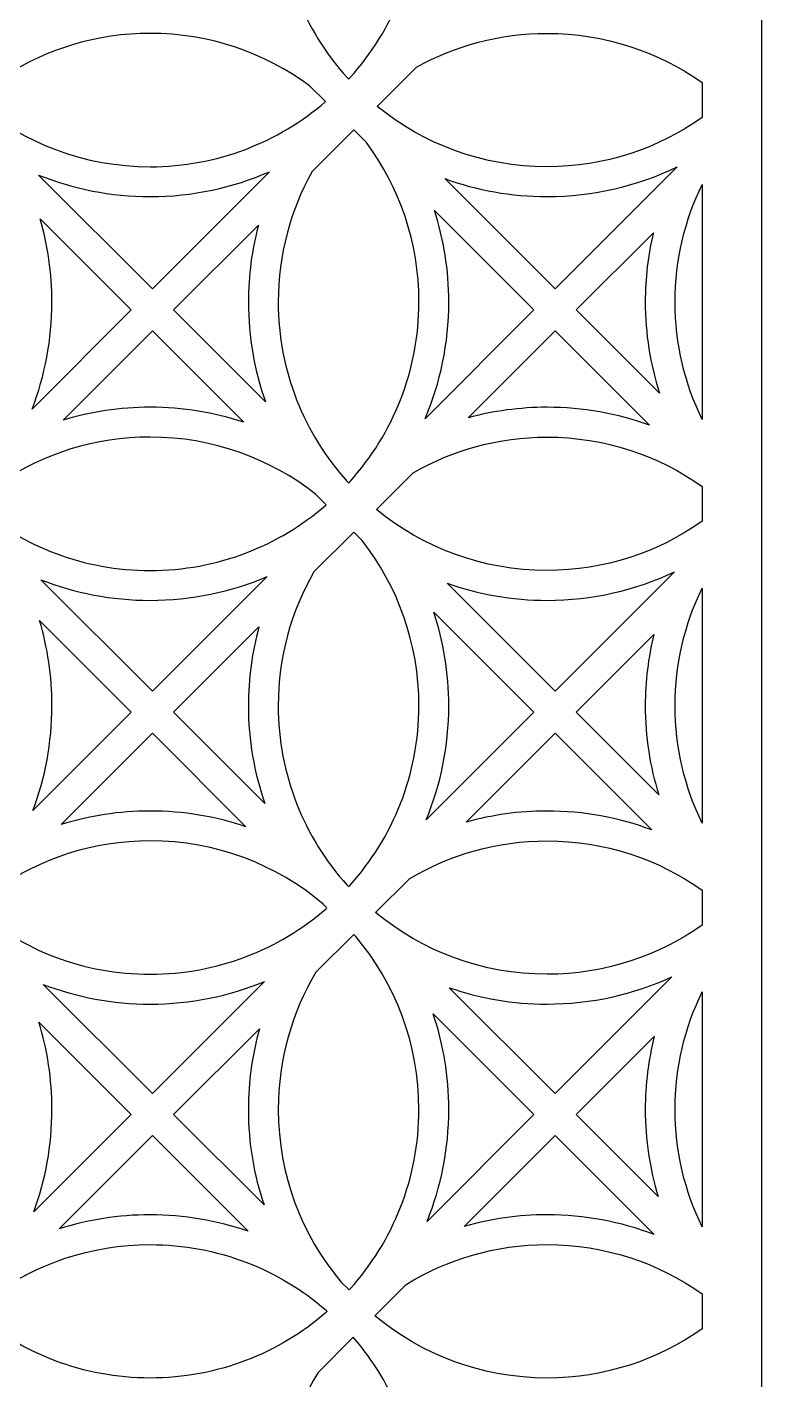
# Model space of a CAD drawing. Header units: centimetres. Extents: x -21.5 to -16.8, y -9 to 9.
# Drawn here: x -18.991 to -16.798, y 0.319 to 4.359 of the extents above; entities that cross this region are included whole.
import ezdxf

# ---------------------------------------------------------------- set-up
doc = ezdxf.new("R2010")
doc.units = ezdxf.units.CM
doc.header["$MEASUREMENT"] = 0
doc.layers.add('layer 1', color=7, linetype='Continuous')

msp = doc.modelspace()

# ---------------------------------------------------------------- linework, layer by layer
at = {"layer": 'layer 1', "color": 250}
for points, knots in [([(-21.46152, -9.00021), (-21.46152, -9.00021), (-21.46152, -8.8791), (-21.46152, -8.8791), (-21.46152, -8.8791), (-21.46152, -8.8791), (-21.46152, -8.15456), (-21.46152, -8.15456), (-21.46152, -8.15456), (-21.46152, -8.15456), (-21.46152, -7.9634), (-21.46152, -7.9634), (-21.46152, -7.9634), (-21.46152, -7.9634), (-21.46152, -7.86883), (-21.46152, -7.86883), (-21.46152, -7.86883), (-21.46152, -7.86883), (-21.46152, -7.67766), (-21.46152, -7.67766), (-21.46152, -7.67766), (-21.46152, -7.67766), (-21.46152, -6.94883), (-21.46152, -6.94883), (-21.46152, -6.94883), (-21.46152, -6.94883), (-21.46152, -6.7577), (-21.46152, -6.7577), (-21.46152, -6.7577), (-21.46152, -6.7577), (-21.46152, -6.66312), (-21.46152, -6.66312), (-21.46152, -6.66312), (-21.46152, -6.66312), (-21.46152, -6.47189), (-21.46152, -6.47189), (-21.46152, -6.47189), (-21.46152, -6.47189), (-21.46152, -5.7432), (-21.46152, -5.7432), (-21.46152, -5.7432), (-21.46152, -5.7432), (-21.46152, -5.55199), (-21.46152, -5.55199), (-21.46152, -5.55199), (-21.46152, -5.55199), (-21.46152, -5.45741), (-21.46152, -5.45741), (-21.46152, -5.45741), (-21.46152, -5.45741), (-21.46152, -5.26631), (-21.46152, -5.26631), (-21.46152, -5.26631), (-21.46152, -5.26631), (-21.46152, -4.53748), (-21.46152, -4.53748), (-21.46152, -4.53748), (-21.46152, -4.53748), (-21.46152, -4.34628), (-21.46152, -4.34628), (-21.46152, -4.34628), (-21.46152, -4.34628), (-21.46152, -4.2517), (-21.46152, -4.2517), (-21.46152, -4.2517), (-21.46152, -4.2517), (-21.46152, -4.06049), (-21.46152, -4.06049), (-21.46152, -4.06049), (-21.46152, -4.06049), (-21.46152, -3.33171), (-21.46152, -3.33171), (-21.46152, -3.33171), (-21.46152, -3.33171), (-21.46152, -3.14057), (-21.46152, -3.14057), (-21.46152, -3.14057), (-21.46152, -3.14057), (-21.46152, -3.04599), (-21.46152, -3.04599), (-21.46152, -3.04599), (-21.46152, -3.04599), (-21.46152, -2.85482), (-21.46152, -2.85482), (-21.46152, -2.85482), (-21.46152, -2.85482), (-21.46152, -2.12608), (-21.46152, -2.12608), (-21.46152, -2.12608), (-21.46152, -2.12608), (-21.46152, -1.93486), (-21.46152, -1.93486), (-21.46152, -1.93486), (-21.46152, -1.93486), (-21.46152, -1.84028), (-21.46152, -1.84028), (-21.46152, -1.84028), (-21.46152, -1.84028), (-21.46152, -1.6491), (-21.46152, -1.6491), (-21.46152, -1.6491), (-21.46152, -1.6491), (-21.46152, -0.92028), (-21.46152, -0.92028), (-21.46152, -0.92028), (-21.46152, -0.92028), (-21.46152, -0.72915), (-21.46152, -0.72915), (-21.46152, -0.72915), (-21.46152, -0.72915), (-21.46152, -0.63457), (-21.46152, -0.63457), (-21.46152, -0.63457), (-21.46152, -0.63457), (-21.46152, -0.44337), (-21.46152, -0.44337), (-21.46152, -0.44337), (-21.46152, -0.44337), (-21.46152, 0.28533), (-21.46152, 0.28533), (-21.46152, 0.28533), (-21.46152, 0.28533), (-21.46152, 0.47656), (-21.46152, 0.47656), (-21.46152, 0.47656), (-21.46152, 0.47656), (-21.46152, 0.57114), (-21.46152, 0.57114), (-21.46152, 0.57114), (-21.46152, 0.57114), (-21.46152, 0.76231), (-21.46152, 0.76231), (-21.46152, 0.76231), (-21.46152, 0.76231), (-21.46152, 1.49051), (-21.46152, 1.49051), (-21.46152, 1.49051), (-21.46152, 1.49051), (-21.46152, 1.68227), (-21.46152, 1.68227), (-21.46152, 1.68227), (-21.46152, 1.68227), (-21.46152, 1.77685), (-21.46152, 1.77685), (-21.46152, 1.77685), (-21.46152, 1.77685), (-21.46152, 1.96797), (-21.46152, 1.96797), (-21.46152, 1.96797), (-21.46152, 1.96797), (-21.46152, 2.69195), (-21.46152, 2.69195), (-21.46152, 2.69195), (-21.46152, 2.69195), (-21.46152, 2.88798), (-21.46152, 2.88798), (-21.46152, 2.88798), (-21.46152, 2.88798), (-21.46152, 2.98256), (-21.46152, 2.98256), (-21.46152, 2.98256), (-21.46152, 2.98256), (-21.46152, 3.17371), (-21.46152, 3.17371), (-21.46152, 3.17371), (-21.46152, 3.17371), (-21.46152, 3.89339), (-21.46152, 3.89339), (-21.46152, 3.89339), (-21.46152, 3.89339), (-21.46152, 4.09369), (-21.46152, 4.09369), (-21.46152, 4.09369), (-21.46152, 4.09369), (-21.46152, 4.18826), (-21.46152, 4.18826), (-21.46152, 4.18826), (-21.46152, 4.18826), (-21.46152, 4.37942), (-21.46152, 4.37942), (-21.46152, 4.37942), (-21.46152, 4.37942), (-21.46152, 5.09483), (-21.46152, 5.09483), (-21.46152, 5.09483), (-21.46152, 5.09483), (-21.46152, 5.2994), (-21.46152, 5.2994), (-21.46152, 5.2994), (-21.46152, 5.2994), (-21.46152, 5.39397), (-21.46152, 5.39397), (-21.46152, 5.39397), (-21.46152, 5.39397), (-21.46152, 5.58508), (-21.46152, 5.58508), (-21.46152, 5.58508), (-21.46152, 5.58508), (-21.46152, 6.29628), (-21.46152, 6.29628), (-21.46152, 6.29628), (-21.46152, 6.29628), (-21.46152, 6.50511), (-21.46152, 6.50511), (-21.46152, 6.50511), (-21.46152, 6.50511), (-21.46152, 6.59968), (-21.46152, 6.59968), (-21.46152, 6.59968), (-21.46152, 6.59968), (-21.46152, 6.79088), (-21.46152, 6.79088), (-21.46152, 6.79088), (-21.46152, 6.79088), (-21.46152, 7.49772), (-21.46152, 7.49772), (-21.46152, 7.49772), (-21.46152, 7.49772), (-21.46152, 7.71082), (-21.46152, 7.71082), (-21.46152, 7.71082), (-21.46152, 7.71082), (-21.46152, 7.80534), (-21.46152, 7.80534), (-21.46152, 7.80534), (-21.46152, 7.80534), (-21.46152, 7.99654), (-21.46152, 7.99654), (-21.46152, 7.99654), (-21.46152, 7.99654), (-21.46152, 8.69916), (-21.46152, 8.69916), (-21.46152, 8.69916), (-21.46152, 8.69916), (-21.46152, 8.91653), (-21.46152, 8.91653), (-21.46152, 8.91653), (-21.46152, 8.91653), (-21.46152, 9.00077), (-21.46152, 9.00077), (-21.46152, 9.00077), (-21.46152, 9.00077), (-20.56169, 9.00077), (-20.56169, 9.00077), (-20.56169, 9.00077), (-20.56169, 9.00077), (-20.27582, 9.00077), (-20.27582, 9.00077), (-20.27582, 9.00077), (-20.27582, 9.00077), (-19.36025, 9.00077), (-19.36025, 9.00077), (-19.36025, 9.00077), (-19.36025, 9.00077), (-19.07437, 9.00077), (-19.07437, 9.00077), (-19.07437, 9.00077), (-19.07437, 9.00077), (-18.15881, 9.00077), (-18.15881, 9.00077), (-18.15881, 9.00077), (-18.15881, 9.00077), (-17.87293, 9.00077), (-17.87293, 9.00077), (-17.87293, 9.00077), (-17.87293, 9.00077), (-16.95736, 9.00077), (-16.95736, 9.00077), (-16.95736, 9.00077), (-16.95736, 9.00077), (-16.7979, 9.00077), (-16.7979, 9.00077), (-16.7979, 9.00077), (-16.7979, 9.00077), (-16.7979, 8.84131), (-16.7979, 8.84131), (-16.7979, 8.84131), (-16.7979, 8.84131), (-16.7979, 7.87926), (-16.7979, 7.87926), (-16.7979, 7.87926), (-16.7979, 7.87926), (-16.7979, 7.63699), (-16.7979, 7.63699), (-16.7979, 7.63699), (-16.7979, 7.63699), (-16.7979, 6.67355), (-16.7979, 6.67355), (-16.7979, 6.67355), (-16.7979, 6.67355), (-16.7979, 6.43121), (-16.7979, 6.43121), (-16.7979, 6.43121), (-16.7979, 6.43121), (-16.7979, 5.46784), (-16.7979, 5.46784), (-16.7979, 5.46784), (-16.7979, 5.46784), (-16.7979, 5.22553), (-16.7979, 5.22553), (-16.7979, 5.22553), (-16.7979, 5.22553), (-16.7979, 4.26213), (-16.7979, 4.26213), (-16.7979, 4.26213), (-16.7979, 4.26213), (-16.7979, 4.01986), (-16.7979, 4.01986), (-16.7979, 4.01986), (-16.7979, 4.01986), (-16.7979, 3.05645), (-16.7979, 3.05645), (-16.7979, 3.05645), (-16.7979, 3.05645), (-16.7979, 2.81414), (-16.7979, 2.81414), (-16.7979, 2.81414), (-16.7979, 2.81414), (-16.7979, 1.85075), (-16.7979, 1.85075), (-16.7979, 1.85075), (-16.7979, 1.85075), (-16.7979, 1.60839), (-16.7979, 1.60839), (-16.7979, 1.60839), (-16.7979, 1.60839), (-16.7979, 0.64502), (-16.7979, 0.64502), (-16.7979, 0.64502), (-16.7979, 0.64502), (-16.7979, 0.40266), (-16.7979, 0.40266), (-16.7979, 0.40266), (-16.7979, 0.40266), (-16.7979, -0.5607), (-16.7979, -0.5607), (-16.7979, -0.5607), (-16.7979, -0.5607), (-16.7979, -0.80306), (-16.7979, -0.80306), (-16.7979, -0.80306), (-16.7979, -0.80306), (-16.7979, -1.76645), (-16.7979, -1.76645), (-16.7979, -1.76645), (-16.7979, -1.76645), (-16.7979, -2.00875), (-16.7979, -2.00875), (-16.7979, -2.00875), (-16.7979, -2.00875), (-16.7979, -2.97215), (-16.7979, -2.97215), (-16.7979, -2.97215), (-16.7979, -2.97215), (-16.7979, -3.21441), (-16.7979, -3.21441), (-16.7979, -3.21441), (-16.7979, -3.21441), (-16.7979, -4.17782), (-16.7979, -4.17782), (-16.7979, -4.17782), (-16.7979, -4.17782), (-16.7979, -4.4201), (-16.7979, -4.4201), (-16.7979, -4.4201), (-16.7979, -4.4201), (-16.7979, -5.38351), (-16.7979, -5.38351), (-16.7979, -5.38351), (-16.7979, -5.38351), (-16.7979, -5.62586), (-16.7979, -5.62586), (-16.7979, -5.62586), (-16.7979, -5.62586), (-16.7979, -6.58922), (-16.7979, -6.58922), (-16.7979, -6.58922), (-16.7979, -6.58922), (-16.7979, -6.83158), (-16.7979, -6.83158), (-16.7979, -6.83158), (-16.7979, -6.83158), (-16.7979, -7.79495), (-16.7979, -7.79495), (-16.7979, -7.79495), (-16.7979, -7.79495), (-16.7979, -8.03731), (-16.7979, -8.03731), (-16.7979, -8.03731), (-16.7979, -8.03731), (-16.7979, -9.00021), (-16.7979, -9.00021), (-16.7979, -9.00021), (-16.7979, -9.00021), (-16.85199, -9.00021), (-16.85199, -9.00021), (-16.85199, -9.00021), (-16.85199, -9.00021), (-17.09476, -9.00021), (-17.09476, -9.00021), (-17.09476, -9.00021), (-17.09476, -9.00021), (-17.78354, -9.00021), (-17.78354, -9.00021), (-17.78354, -9.00021), (-17.78354, -9.00021), (-17.98178, -9.00021), (-17.98178, -9.00021), (-17.98178, -9.00021), (-17.98178, -9.00021), (-18.05343, -9.00021), (-18.05343, -9.00021), (-18.05343, -9.00021), (-18.05343, -9.00021), (-18.27897, -9.00021), (-18.27897, -9.00021), (-18.27897, -9.00021), (-18.27897, -9.00021), (-18.96772, -9.00021), (-18.96772, -9.00021), (-18.96772, -9.00021), (-18.96772, -9.00021), (-19.17975, -9.00021), (-19.17975, -9.00021), (-19.17975, -9.00021), (-19.17975, -9.00021), (-19.25487, -9.00021), (-19.25487, -9.00021), (-19.25487, -9.00021), (-19.25487, -9.00021), (-19.46325, -9.00021), (-19.46325, -9.00021), (-19.46325, -9.00021), (-19.46325, -9.00021), (-20.15197, -9.00021), (-20.15197, -9.00021), (-20.15197, -9.00021), (-20.15197, -9.00021), (-20.38119, -9.00021), (-20.38119, -9.00021), (-20.38119, -9.00021), (-20.38119, -9.00021), (-20.44915, -9.00021), (-20.44915, -9.00021), (-20.44915, -9.00021), (-20.44915, -9.00021), (-20.64745, -9.00021), (-20.64745, -9.00021), (-20.64745, -9.00021), (-20.64745, -9.00021), (-21.33629, -9.00021), (-21.33629, -9.00021), (-21.33629, -9.00021), (-21.33629, -9.00021), (-21.46152, -9.00021), (-21.46152, -9.00021)], [0, 0, 0, 0, 0.0086957, 0.0086957, 0.0086957, 0.0086957, 0.0173913, 0.0173913, 0.0173913, 0.0173913, 0.026087, 0.026087, 0.026087, 0.026087, 0.0347826, 0.0347826, 0.0347826, 0.0347826, 0.0434783, 0.0434783, 0.0434783, 0.0434783, 0.0521739, 0.0521739, 0.0521739, 0.0521739, 0.0608696, 0.0608696, 0.0608696, 0.0608696, 0.0695652, 0.0695652, 0.0695652, 0.0695652, 0.0782609, 0.0782609, 0.0782609, 0.0782609, 0.0869565, 0.0869565, 0.0869565, 0.0869565, 0.0956522, 0.0956522, 0.0956522, 0.0956522, 0.1043478, 0.1043478, 0.1043478, 0.1043478, 0.1130435, 0.1130435, 0.1130435, 0.1130435, 0.1217391, 0.1217391, 0.1217391, 0.1217391, 0.1304348, 0.1304348, 0.1304348, 0.1304348, 0.1391304, 0.1391304, 0.1391304, 0.1391304, 0.1478261, 0.1478261, 0.1478261, 0.1478261, 0.1565217, 0.1565217, 0.1565217, 0.1565217, 0.1652174, 0.1652174, 0.1652174, 0.1652174, 0.173913, 0.173913, 0.173913, 0.173913, 0.1826087, 0.1826087, 0.1826087, 0.1826087, 0.1913043, 0.1913043, 0.1913043, 0.1913043, 0.2, 0.2, 0.2, 0.2, 0.2086957, 0.2086957, 0.2086957, 0.2086957, 0.2173913, 0.2173913, 0.2173913, 0.2173913, 0.226087, 0.226087, 0.226087, 0.226087, 0.2347826, 0.2347826, 0.2347826, 0.2347826, 0.2434783, 0.2434783, 0.2434783, 0.2434783, 0.2521739, 0.2521739, 0.2521739, 0.2521739, 0.2608696, 0.2608696, 0.2608696, 0.2608696, 0.2695652, 0.2695652, 0.2695652, 0.2695652, 0.2782609, 0.2782609, 0.2782609, 0.2782609, 0.2869565, 0.2869565, 0.2869565, 0.2869565, 0.2956522, 0.2956522, 0.2956522, 0.2956522, 0.3043478, 0.3043478, 0.3043478, 0.3043478, 0.3130435, 0.3130435, 0.3130435, 0.3130435, 0.3217391, 0.3217391, 0.3217391, 0.3217391, 0.3304348, 0.3304348, 0.3304348, 0.3304348, 0.3391304, 0.3391304, 0.3391304, 0.3391304, 0.3478261, 0.3478261, 0.3478261, 0.3478261, 0.3565217, 0.3565217, 0.3565217, 0.3565217, 0.3652174, 0.3652174, 0.3652174, 0.3652174, 0.373913, 0.373913, 0.373913, 0.373913, 0.3826087, 0.3826087, 0.3826087, 0.3826087, 0.3913043, 0.3913043, 0.3913043, 0.3913043, 0.4, 0.4, 0.4, 0.4, 0.4086957, 0.4086957, 0.4086957, 0.4086957, 0.4173913, 0.4173913, 0.4173913, 0.4173913, 0.426087, 0.426087, 0.426087, 0.426087, 0.4347826, 0.4347826, 0.4347826, 0.4347826, 0.4434783, 0.4434783, 0.4434783, 0.4434783, 0.4521739, 0.4521739, 0.4521739, 0.4521739, 0.4608696, 0.4608696, 0.4608696, 0.4608696, 0.4695652, 0.4695652, 0.4695652, 0.4695652, 0.4782609, 0.4782609, 0.4782609, 0.4782609, 0.4869565, 0.4869565, 0.4869565, 0.4869565, 0.4956522, 0.4956522, 0.4956522, 0.4956522, 0.5043478, 0.5043478, 0.5043478, 0.5043478, 0.5130435, 0.5130435, 0.5130435, 0.5130435, 0.5217391, 0.5217391, 0.5217391, 0.5217391, 0.5304348, 0.5304348, 0.5304348, 0.5304348, 0.5391304, 0.5391304, 0.5391304, 0.5391304, 0.5478261, 0.5478261, 0.5478261, 0.5478261, 0.5565217, 0.5565217, 0.5565217, 0.5565217, 0.5652174, 0.5652174, 0.5652174, 0.5652174, 0.573913, 0.573913, 0.573913, 0.573913, 0.5826087, 0.5826087, 0.5826087, 0.5826087, 0.5913043, 0.5913043, 0.5913043, 0.5913043, 0.6, 0.6, 0.6, 0.6, 0.6086957, 0.6086957, 0.6086957, 0.6086957, 0.6173913, 0.6173913, 0.6173913, 0.6173913, 0.626087, 0.626087, 0.626087, 0.626087, 0.6347826, 0.6347826, 0.6347826, 0.6347826, 0.6434783, 0.6434783, 0.6434783, 0.6434783, 0.6521739, 0.6521739, 0.6521739, 0.6521739, 0.6608696, 0.6608696, 0.6608696, 0.6608696, 0.6695652, 0.6695652, 0.6695652, 0.6695652, 0.6782609, 0.6782609, 0.6782609, 0.6782609, 0.6869565, 0.6869565, 0.6869565, 0.6869565, 0.6956522, 0.6956522, 0.6956522, 0.6956522, 0.7043478, 0.7043478, 0.7043478, 0.7043478, 0.7130435, 0.7130435, 0.7130435, 0.7130435, 0.7217391, 0.7217391, 0.7217391, 0.7217391, 0.7304348, 0.7304348, 0.7304348, 0.7304348, 0.7391304, 0.7391304, 0.7391304, 0.7391304, 0.7478261, 0.7478261, 0.7478261, 0.7478261, 0.7565217, 0.7565217, 0.7565217, 0.7565217, 0.7652174, 0.7652174, 0.7652174, 0.7652174, 0.773913, 0.773913, 0.773913, 0.773913, 0.7826087, 0.7826087, 0.7826087, 0.7826087, 0.7913043, 0.7913043, 0.7913043, 0.7913043, 0.8, 0.8, 0.8, 0.8, 0.8086957, 0.8086957, 0.8086957, 0.8086957, 0.8173913, 0.8173913, 0.8173913, 0.8173913, 0.826087, 0.826087, 0.826087, 0.826087, 0.8347826, 0.8347826, 0.8347826, 0.8347826, 0.8434783, 0.8434783, 0.8434783, 0.8434783, 0.8521739, 0.8521739, 0.8521739, 0.8521739, 0.8608696, 0.8608696, 0.8608696, 0.8608696, 0.8695652, 0.8695652, 0.8695652, 0.8695652, 0.8782609, 0.8782609, 0.8782609, 0.8782609, 0.8869565, 0.8869565, 0.8869565, 0.8869565, 0.8956522, 0.8956522, 0.8956522, 0.8956522, 0.9043478, 0.9043478, 0.9043478, 0.9043478, 0.9130435, 0.9130435, 0.9130435, 0.9130435, 0.9217391, 0.9217391, 0.9217391, 0.9217391, 0.9304348, 0.9304348, 0.9304348, 0.9304348, 0.9391304, 0.9391304, 0.9391304, 0.9391304, 0.9478261, 0.9478261, 0.9478261, 0.9478261, 0.9565217, 0.9565217, 0.9565217, 0.9565217, 0.9652174, 0.9652174, 0.9652174, 0.9652174, 0.973913, 0.973913, 0.973913, 0.973913, 0.9826087, 0.9826087, 0.9826087, 0.9826087, 1, 1, 1, 1]), ([(-18.24114, 4.74383), (-18.24114, 4.88134), (-18.20649, 5.01077), (-18.14548, 5.12389), (-18.14548, 5.12389), (-18.14548, 5.12389), (-18.01587, 5.25351), (-18.01587, 5.25351), (-18.01587, 5.25351), (-18.01587, 5.25351), (-17.96681, 5.20445), (-17.96681, 5.20445), (-17.96681, 5.20445), (-17.87517, 5.0741), (-17.82134, 4.91524), (-17.82134, 4.74383), (-17.82134, 4.74383), (-17.82134, 4.53781), (-17.89908, 4.34994), (-18.0268, 4.20788), (-18.0268, 4.20788), (-18.02827, 4.20659), (-18.02974, 4.20529), (-18.0312, 4.20399), (-18.0312, 4.20399), (-18.03277, 4.20539), (-18.03435, 4.20678), (-18.03593, 4.20817), (-18.03593, 4.20817), (-18.16349, 4.35019), (-18.24114, 4.53795), (-18.24114, 4.74383)], [0, 0, 0, 0, 0.1111111, 0.1111111, 0.1111111, 0.1111111, 0.2222222, 0.2222222, 0.2222222, 0.2222222, 0.3333333, 0.3333333, 0.3333333, 0.3333333, 0.4444444, 0.4444444, 0.4444444, 0.4444444, 0.5555556, 0.5555556, 0.5555556, 0.5555556, 0.6666667, 0.6666667, 0.6666667, 0.6666667, 0.7777778, 0.7777778, 0.7777778, 0.7777778, 1, 1, 1, 1]), ([(-18.09998, 4.13618), (-18.24047, 4.01506), (-18.42337, 3.94181), (-18.62336, 3.94181), (-18.62336, 3.94181), (-18.8199, 3.94181), (-18.99992, 4.01257), (-19.1394, 4.12997), (-19.1394, 4.12997), (-19.1394, 4.12997), (-19.05558, 4.2138), (-19.05558, 4.2138), (-19.05558, 4.2138), (-18.93084, 4.29377), (-18.7825, 4.34014), (-18.62336, 4.34014), (-18.62336, 4.34014), (-18.44519, 4.34014), (-18.2806, 4.28198), (-18.14747, 4.18366), (-18.14747, 4.18366), (-18.14747, 4.18366), (-18.09998, 4.13618), (-18.09998, 4.13618)], [0, 0, 0, 0, 0.1428571, 0.1428571, 0.1428571, 0.1428571, 0.2857143, 0.2857143, 0.2857143, 0.2857143, 0.4285714, 0.4285714, 0.4285714, 0.4285714, 0.5714286, 0.5714286, 0.5714286, 0.5714286, 0.7142857, 0.7142857, 0.7142857, 0.7142857, 1, 1, 1, 1]), ([(-16.97613, 4.19296), (-17.10692, 4.28564), (-17.26665, 4.34014), (-17.43911, 4.34014), (-17.43911, 4.34014), (-17.5805, 4.34014), (-17.71333, 4.30349), (-17.8287, 4.23924), (-17.8287, 4.23924), (-17.8287, 4.23924), (-17.94576, 4.12217), (-17.94576, 4.12217), (-17.94576, 4.12217), (-17.80763, 4.00944), (-17.63126, 3.94181), (-17.43911, 3.94181), (-17.43911, 3.94181), (-17.26667, 3.94181), (-17.10693, 3.99626), (-16.97613, 4.0889), (-16.97613, 4.0889), (-16.97613, 4.0889), (-16.97613, 4.19296), (-16.97613, 4.19296)], [0, 0, 0, 0, 0.1428571, 0.1428571, 0.1428571, 0.1428571, 0.2857143, 0.2857143, 0.2857143, 0.2857143, 0.4285714, 0.4285714, 0.4285714, 0.4285714, 0.5714286, 0.5714286, 0.5714286, 0.5714286, 0.7142857, 0.7142857, 0.7142857, 0.7142857, 1, 1, 1, 1]), ([(-18.24114, 3.53812), (-18.24114, 3.67951), (-18.20449, 3.81235), (-18.14023, 3.9277), (-18.14023, 3.9277), (-18.14023, 3.9277), (-18.01587, 4.05206), (-18.01587, 4.05206), (-18.01587, 4.05206), (-18.01587, 4.05206), (-17.97782, 4.01402), (-17.97782, 4.01402), (-17.97782, 4.01402), (-17.87949, 3.88089), (-17.82134, 3.71629), (-17.82134, 3.53812), (-17.82134, 3.53812), (-17.82134, 3.3321), (-17.89909, 3.14423), (-18.0268, 3.00217), (-18.0268, 3.00217), (-18.02828, 3.00088), (-18.02975, 2.99957), (-18.03122, 2.99827), (-18.03122, 2.99827), (-18.03274, 2.99962), (-18.03427, 3.00097), (-18.0358, 3.00231), (-18.0358, 3.00231), (-18.16344, 3.14436), (-18.24114, 3.33217), (-18.24114, 3.53812)], [0, 0, 0, 0, 0.1111111, 0.1111111, 0.1111111, 0.1111111, 0.2222222, 0.2222222, 0.2222222, 0.2222222, 0.3333333, 0.3333333, 0.3333333, 0.3333333, 0.4444444, 0.4444444, 0.4444444, 0.4444444, 0.5555556, 0.5555556, 0.5555556, 0.5555556, 0.6666667, 0.6666667, 0.6666667, 0.6666667, 0.7777778, 0.7777778, 0.7777778, 0.7777778, 1, 1, 1, 1]), ([(-18.2671, 3.92686), (-18.37622, 3.87919), (-18.49669, 3.85269), (-18.62336, 3.85269), (-18.62336, 3.85269), (-18.74105, 3.85269), (-18.8534, 3.87557), (-18.95626, 3.91704), (-18.95626, 3.91704), (-18.95626, 3.91704), (-18.61659, 3.57737), (-18.61659, 3.57737), (-18.61659, 3.57737), (-18.61659, 3.57737), (-18.2671, 3.92686), (-18.2671, 3.92686)], [0, 0, 0, 0, 0.2, 0.2, 0.2, 0.2, 0.4, 0.4, 0.4, 0.4, 0.6, 0.6, 0.6, 0.6, 1, 1, 1, 1]), ([(-17.05107, 3.94144), (-17.16838, 3.88459), (-17.30003, 3.85269), (-17.43911, 3.85269), (-17.43911, 3.85269), (-17.54622, 3.85269), (-17.64891, 3.87161), (-17.74405, 3.90627), (-17.74405, 3.90627), (-17.74405, 3.90627), (-17.41515, 3.57737), (-17.41515, 3.57737), (-17.41515, 3.57737), (-17.41515, 3.57737), (-17.05107, 3.94144), (-17.05107, 3.94144)], [0, 0, 0, 0, 0.2, 0.2, 0.2, 0.2, 0.4, 0.4, 0.4, 0.4, 0.6, 0.6, 0.6, 0.6, 1, 1, 1, 1]), ([(-16.97613, 3.88909), (-17.02783, 3.78307), (-17.05689, 3.66399), (-17.05689, 3.53812), (-17.05689, 3.53812), (-17.05689, 3.41224), (-17.02785, 3.29315), (-16.97613, 3.18713), (-16.97613, 3.18713), (-16.97613, 3.18713), (-16.97613, 3.88909), (-16.97613, 3.88909)], [0, 0, 0, 0, 0.25, 0.25, 0.25, 0.25, 0.5, 0.5, 0.5, 0.5, 1, 1, 1, 1]), ([(-17.77489, 3.81109), (-17.74722, 3.72506), (-17.73222, 3.63334), (-17.73222, 3.53812), (-17.73222, 3.53812), (-17.73222, 3.41439), (-17.75747, 3.29655), (-17.80307, 3.18945), (-17.80307, 3.18945), (-17.80307, 3.18945), (-17.47816, 3.51436), (-17.47816, 3.51436), (-17.47816, 3.51436), (-17.47816, 3.51436), (-17.77489, 3.81109), (-17.77489, 3.81109)], [0, 0, 0, 0, 0.2, 0.2, 0.2, 0.2, 0.4, 0.4, 0.4, 0.4, 0.6, 0.6, 0.6, 0.6, 1, 1, 1, 1]), ([(-18.95155, 3.7863), (-18.92874, 3.70751), (-18.91647, 3.62425), (-18.91647, 3.53812), (-18.91647, 3.53812), (-18.91647, 3.42539), (-18.93746, 3.31756), (-18.97567, 3.21828), (-18.97567, 3.21828), (-18.97567, 3.21828), (-18.6796, 3.51436), (-18.6796, 3.51436), (-18.6796, 3.51436), (-18.6796, 3.51436), (-18.95155, 3.7863), (-18.95155, 3.7863)], [0, 0, 0, 0, 0.2, 0.2, 0.2, 0.2, 0.4, 0.4, 0.4, 0.4, 0.6, 0.6, 0.6, 0.6, 1, 1, 1, 1]), ([(-18.33025, 3.53812), (-18.33025, 3.61746), (-18.31982, 3.69436), (-18.30036, 3.76758), (-18.30036, 3.76758), (-18.30036, 3.76758), (-18.55358, 3.51436), (-18.55358, 3.51436), (-18.55358, 3.51436), (-18.55358, 3.51436), (-18.27899, 3.23977), (-18.27899, 3.23977), (-18.27899, 3.23977), (-18.31214, 3.33306), (-18.33025, 3.43347), (-18.33025, 3.53812)], [0, 0, 0, 0, 0.2, 0.2, 0.2, 0.2, 0.4, 0.4, 0.4, 0.4, 0.6, 0.6, 0.6, 0.6, 1, 1, 1, 1]), ([(-17.146, 3.53812), (-17.146, 3.6092), (-17.13763, 3.67832), (-17.1219, 3.74459), (-17.1219, 3.74459), (-17.1219, 3.74459), (-17.35213, 3.51436), (-17.35213, 3.51436), (-17.35213, 3.51436), (-17.35213, 3.51436), (-17.10353, 3.26575), (-17.10353, 3.26575), (-17.10353, 3.26575), (-17.13107, 3.35161), (-17.146, 3.44312), (-17.146, 3.53812)], [0, 0, 0, 0, 0.2, 0.2, 0.2, 0.2, 0.4, 0.4, 0.4, 0.4, 0.6, 0.6, 0.6, 0.6, 1, 1, 1, 1]), ([(-18.88281, 3.18512), (-18.80071, 3.21008), (-18.71361, 3.22355), (-18.62336, 3.22355), (-18.62336, 3.22355), (-18.52581, 3.22355), (-18.43193, 3.20781), (-18.34407, 3.17883), (-18.34407, 3.17883), (-18.34407, 3.17883), (-18.61659, 3.45134), (-18.61659, 3.45134), (-18.61659, 3.45134), (-18.61659, 3.45134), (-18.88281, 3.18512), (-18.88281, 3.18512)], [0, 0, 0, 0, 0.2, 0.2, 0.2, 0.2, 0.4, 0.4, 0.4, 0.4, 0.6, 0.6, 0.6, 0.6, 1, 1, 1, 1]), ([(-17.67442, 3.19207), (-17.59946, 3.21256), (-17.52057, 3.22355), (-17.43911, 3.22355), (-17.43911, 3.22355), (-17.33177, 3.22355), (-17.22887, 3.20455), (-17.13356, 3.16975), (-17.13356, 3.16975), (-17.13356, 3.16975), (-17.41515, 3.45134), (-17.41515, 3.45134), (-17.41515, 3.45134), (-17.41515, 3.45134), (-17.67442, 3.19207), (-17.67442, 3.19207)], [0, 0, 0, 0, 0.2, 0.2, 0.2, 0.2, 0.4, 0.4, 0.4, 0.4, 0.6, 0.6, 0.6, 0.6, 1, 1, 1, 1]), ([(-18.09871, 2.93154), (-18.23936, 2.80978), (-18.42277, 2.7361), (-18.62336, 2.7361), (-18.62336, 2.7361), (-18.82099, 2.7361), (-19.00191, 2.80765), (-19.14171, 2.92622), (-19.14171, 2.92622), (-19.14171, 2.92622), (-19.06807, 2.99987), (-19.06807, 2.99987), (-19.06807, 2.99987), (-18.94078, 3.08485), (-18.78786, 3.13443), (-18.62336, 3.13443), (-18.62336, 3.13443), (-18.43723, 3.13443), (-18.26591, 3.07098), (-18.1298, 2.96455), (-18.1298, 2.96455), (-18.1298, 2.96455), (-18.0978, 2.93255), (-18.0978, 2.93255), (-18.0978, 2.93255), (-18.0978, 2.93255), (-18.09871, 2.93154), (-18.09871, 2.93154)], [0, 0, 0, 0, 0.125, 0.125, 0.125, 0.125, 0.25, 0.25, 0.25, 0.25, 0.375, 0.375, 0.375, 0.375, 0.5, 0.5, 0.5, 0.5, 0.625, 0.625, 0.625, 0.625, 0.75, 0.75, 0.75, 0.75, 1, 1, 1, 1]), ([(-16.97613, 2.98727), (-17.10692, 3.07994), (-17.26665, 3.13443), (-17.43911, 3.13443), (-17.43911, 3.13443), (-17.58446, 3.13443), (-17.7208, 3.09575), (-17.83838, 3.02811), (-17.83838, 3.02811), (-17.83838, 3.02811), (-17.94813, 2.91836), (-17.94813, 2.91836), (-17.94813, 2.91836), (-17.80965, 2.80448), (-17.63235, 2.7361), (-17.43911, 2.7361), (-17.43911, 2.7361), (-17.26667, 2.7361), (-17.10693, 2.79055), (-16.97613, 2.88319), (-16.97613, 2.88319), (-16.97613, 2.88319), (-16.97613, 2.98727), (-16.97613, 2.98727)], [0, 0, 0, 0, 0.1428571, 0.1428571, 0.1428571, 0.1428571, 0.2857143, 0.2857143, 0.2857143, 0.2857143, 0.4285714, 0.4285714, 0.4285714, 0.4285714, 0.5714286, 0.5714286, 0.5714286, 0.5714286, 0.7142857, 0.7142857, 0.7142857, 0.7142857, 1, 1, 1, 1]), ([(-18.24114, 2.33241), (-18.24114, 2.47776), (-18.20245, 2.6141), (-18.13481, 2.73168), (-18.13481, 2.73168), (-18.13481, 2.73168), (-18.01587, 2.85062), (-18.01587, 2.85062), (-18.01587, 2.85062), (-18.01587, 2.85062), (-17.99122, 2.82597), (-17.99122, 2.82597), (-17.99122, 2.82597), (-17.88479, 2.68987), (-17.82134, 2.51854), (-17.82134, 2.33241), (-17.82134, 2.33241), (-17.82134, 2.12639), (-17.89909, 1.93852), (-18.0268, 1.79646), (-18.0268, 1.79646), (-18.02829, 1.79516), (-18.02976, 1.79385), (-18.03123, 1.79254), (-18.03123, 1.79254), (-18.03271, 1.79386), (-18.0342, 1.79517), (-18.03569, 1.79648), (-18.03569, 1.79648), (-18.16339, 1.93854), (-18.24114, 2.1264), (-18.24114, 2.33241)], [0, 0, 0, 0, 0.1111111, 0.1111111, 0.1111111, 0.1111111, 0.2222222, 0.2222222, 0.2222222, 0.2222222, 0.3333333, 0.3333333, 0.3333333, 0.3333333, 0.4444444, 0.4444444, 0.4444444, 0.4444444, 0.5555556, 0.5555556, 0.5555556, 0.5555556, 0.6666667, 0.6666667, 0.6666667, 0.6666667, 0.7777778, 0.7777778, 0.7777778, 0.7777778, 1, 1, 1, 1]), ([(-18.27469, 2.71783), (-18.38179, 2.67223), (-18.49963, 2.64698), (-18.62336, 2.64698), (-18.62336, 2.64698), (-18.73831, 2.64698), (-18.84819, 2.66877), (-18.94909, 2.70843), (-18.94909, 2.70843), (-18.94909, 2.70843), (-18.61659, 2.37593), (-18.61659, 2.37593), (-18.61659, 2.37593), (-18.61659, 2.37593), (-18.27469, 2.71783), (-18.27469, 2.71783)], [0, 0, 0, 0, 0.2, 0.2, 0.2, 0.2, 0.4, 0.4, 0.4, 0.4, 0.6, 0.6, 0.6, 0.6, 1, 1, 1, 1]), ([(-17.05918, 2.7319), (-17.17444, 2.67747), (-17.30321, 2.64698), (-17.43911, 2.64698), (-17.43911, 2.64698), (-17.54376, 2.64698), (-17.64418, 2.66509), (-17.73746, 2.69824), (-17.73746, 2.69824), (-17.73746, 2.69824), (-17.41515, 2.37593), (-17.41515, 2.37593), (-17.41515, 2.37593), (-17.41515, 2.37593), (-17.05918, 2.7319), (-17.05918, 2.7319)], [0, 0, 0, 0, 0.2, 0.2, 0.2, 0.2, 0.4, 0.4, 0.4, 0.4, 0.6, 0.6, 0.6, 0.6, 1, 1, 1, 1]), ([(-16.97613, 2.68343), (-17.02784, 2.5774), (-17.05689, 2.4583), (-17.05689, 2.33241), (-17.05689, 2.33241), (-17.05689, 2.20653), (-17.02785, 2.08743), (-16.97613, 1.98141), (-16.97613, 1.98141), (-16.97613, 1.98141), (-16.97613, 2.68343), (-16.97613, 2.68343)], [0, 0, 0, 0, 0.25, 0.25, 0.25, 0.25, 0.5, 0.5, 0.5, 0.5, 1, 1, 1, 1]), ([(-18.95335, 2.58666), (-18.9294, 2.50609), (-18.91647, 2.42076), (-18.91647, 2.33241), (-18.91647, 2.33241), (-18.91647, 2.22228), (-18.93651, 2.11683), (-18.97306, 2.01946), (-18.97306, 2.01946), (-18.97306, 2.01946), (-18.6796, 2.31291), (-18.6796, 2.31291), (-18.6796, 2.31291), (-18.6796, 2.31291), (-18.95335, 2.58666), (-18.95335, 2.58666)], [0, 0, 0, 0, 0.2, 0.2, 0.2, 0.2, 0.4, 0.4, 0.4, 0.4, 0.6, 0.6, 0.6, 0.6, 1, 1, 1, 1]), ([(-17.77694, 2.6117), (-17.74796, 2.52384), (-17.73222, 2.42996), (-17.73222, 2.33241), (-17.73222, 2.33241), (-17.73222, 2.21148), (-17.75637, 2.09619), (-17.80003, 1.99104), (-17.80003, 1.99104), (-17.80003, 1.99104), (-17.47816, 2.31291), (-17.47816, 2.31291), (-17.47816, 2.31291), (-17.47816, 2.31291), (-17.77694, 2.6117), (-17.77694, 2.6117)], [0, 0, 0, 0, 0.2, 0.2, 0.2, 0.2, 0.4, 0.4, 0.4, 0.4, 0.6, 0.6, 0.6, 0.6, 1, 1, 1, 1]), ([(-18.33025, 2.33241), (-18.33025, 2.41387), (-18.31927, 2.49276), (-18.29877, 2.56772), (-18.29877, 2.56772), (-18.29877, 2.56772), (-18.55358, 2.31291), (-18.55358, 2.31291), (-18.55358, 2.31291), (-18.55358, 2.31291), (-18.28131, 2.04065), (-18.28131, 2.04065), (-18.28131, 2.04065), (-18.31299, 2.13207), (-18.33025, 2.23022), (-18.33025, 2.33241)], [0, 0, 0, 0, 0.2, 0.2, 0.2, 0.2, 0.4, 0.4, 0.4, 0.4, 0.6, 0.6, 0.6, 0.6, 1, 1, 1, 1]), ([(-17.146, 2.33241), (-17.146, 2.40551), (-17.13714, 2.47654), (-17.12052, 2.54453), (-17.12052, 2.54453), (-17.12052, 2.54453), (-17.35213, 2.31291), (-17.35213, 2.31291), (-17.35213, 2.31291), (-17.35213, 2.31291), (-17.10558, 2.06636), (-17.10558, 2.06636), (-17.10558, 2.06636), (-17.13184, 2.15038), (-17.146, 2.23974), (-17.146, 2.33241)], [0, 0, 0, 0, 0.2, 0.2, 0.2, 0.2, 0.4, 0.4, 0.4, 0.4, 0.6, 0.6, 0.6, 0.6, 1, 1, 1, 1]), ([(-18.88891, 1.97758), (-18.80503, 2.00374), (-18.71584, 2.01784), (-18.62336, 2.01784), (-18.62336, 2.01784), (-18.52347, 2.01784), (-18.42742, 2.00139), (-18.33776, 1.97107), (-18.33776, 1.97107), (-18.33776, 1.97107), (-18.61659, 2.2499), (-18.61659, 2.2499), (-18.61659, 2.2499), (-18.61659, 2.2499), (-18.88891, 1.97758), (-18.88891, 1.97758)], [0, 0, 0, 0, 0.2, 0.2, 0.2, 0.2, 0.4, 0.4, 0.4, 0.4, 0.6, 0.6, 0.6, 0.6, 1, 1, 1, 1]), ([(-17.68027, 1.98478), (-17.60357, 2.00631), (-17.52268, 2.01784), (-17.43911, 2.01784), (-17.43911, 2.01784), (-17.32919, 2.01784), (-17.22394, 1.99788), (-17.12671, 1.96146), (-17.12671, 1.96146), (-17.12671, 1.96146), (-17.41515, 2.2499), (-17.41515, 2.2499), (-17.41515, 2.2499), (-17.41515, 2.2499), (-17.68027, 1.98478), (-17.68027, 1.98478)], [0, 0, 0, 0, 0.2, 0.2, 0.2, 0.2, 0.4, 0.4, 0.4, 0.4, 0.6, 0.6, 0.6, 0.6, 1, 1, 1, 1]), ([(-18.09857, 1.72596), (-18.23923, 1.60412), (-18.4227, 1.53039), (-18.62336, 1.53039), (-18.62336, 1.53039), (-18.82207, 1.53039), (-19.00391, 1.60272), (-19.14403, 1.72246), (-19.14403, 1.72246), (-19.14403, 1.72246), (-19.08155, 1.78493), (-19.08155, 1.78493), (-19.08155, 1.78493), (-18.95165, 1.87554), (-18.79371, 1.92873), (-18.62336, 1.92873), (-18.62336, 1.92873), (-18.42661, 1.92873), (-18.24642, 1.8578), (-18.10687, 1.74018), (-18.10687, 1.74018), (-18.10687, 1.74018), (-18.09574, 1.72905), (-18.09574, 1.72905), (-18.09574, 1.72905), (-18.09668, 1.72802), (-18.09763, 1.72699), (-18.09857, 1.72596)], [0, 0, 0, 0, 0.125, 0.125, 0.125, 0.125, 0.25, 0.25, 0.25, 0.25, 0.375, 0.375, 0.375, 0.375, 0.5, 0.5, 0.5, 0.5, 0.625, 0.625, 0.625, 0.625, 0.75, 0.75, 0.75, 0.75, 1, 1, 1, 1]), ([(-16.97613, 1.78158), (-17.10692, 1.87424), (-17.26666, 1.92873), (-17.43911, 1.92873), (-17.43911, 1.92873), (-17.5888, 1.92873), (-17.72889, 1.88765), (-17.84882, 1.81623), (-17.84882, 1.81623), (-17.84882, 1.81623), (-17.95046, 1.71459), (-17.95046, 1.71459), (-17.95046, 1.71459), (-17.81165, 1.59955), (-17.63344, 1.53039), (-17.43911, 1.53039), (-17.43911, 1.53039), (-17.26667, 1.53039), (-17.10693, 1.58484), (-16.97613, 1.67748), (-16.97613, 1.67748), (-16.97613, 1.67748), (-16.97613, 1.78158), (-16.97613, 1.78158)], [0, 0, 0, 0, 0.1428571, 0.1428571, 0.1428571, 0.1428571, 0.2857143, 0.2857143, 0.2857143, 0.2857143, 0.4285714, 0.4285714, 0.4285714, 0.4285714, 0.5714286, 0.5714286, 0.5714286, 0.5714286, 0.7142857, 0.7142857, 0.7142857, 0.7142857, 1, 1, 1, 1]), ([(-18.24114, 1.1267), (-18.24114, 1.27639), (-18.20007, 1.41649), (-18.12864, 1.53641), (-18.12864, 1.53641), (-18.12864, 1.53641), (-18.01587, 1.64918), (-18.01587, 1.64918), (-18.01587, 1.64918), (-18.01587, 1.64918), (-18.00989, 1.6432), (-18.00989, 1.6432), (-18.00989, 1.6432), (-17.89226, 1.50365), (-17.82134, 1.32345), (-17.82134, 1.1267), (-17.82134, 1.1267), (-17.82134, 0.92068), (-17.89909, 0.73281), (-18.0268, 0.59075), (-18.0268, 0.59075), (-18.02788, 0.58981), (-18.02895, 0.58886), (-18.03002, 0.58791), (-18.03002, 0.58791), (-18.03002, 0.58791), (-18.05409, 0.61198), (-18.05409, 0.61198), (-18.05409, 0.61198), (-18.17081, 0.75129), (-18.24114, 0.93079), (-18.24114, 1.1267)], [0, 0, 0, 0, 0.1111111, 0.1111111, 0.1111111, 0.1111111, 0.2222222, 0.2222222, 0.2222222, 0.2222222, 0.3333333, 0.3333333, 0.3333333, 0.3333333, 0.4444444, 0.4444444, 0.4444444, 0.4444444, 0.5555556, 0.5555556, 0.5555556, 0.5555556, 0.6666667, 0.6666667, 0.6666667, 0.6666667, 0.7777778, 0.7777778, 0.7777778, 0.7777778, 1, 1, 1, 1]), ([(-18.28199, 1.50908), (-18.38714, 1.46542), (-18.50243, 1.44127), (-18.62336, 1.44127), (-18.62336, 1.44127), (-18.73571, 1.44127), (-18.8432, 1.46213), (-18.94221, 1.5001), (-18.94221, 1.5001), (-18.94221, 1.5001), (-18.61659, 1.17448), (-18.61659, 1.17448), (-18.61659, 1.17448), (-18.61659, 1.17448), (-18.28199, 1.50908), (-18.28199, 1.50908)], [0, 0, 0, 0, 0.2, 0.2, 0.2, 0.2, 0.4, 0.4, 0.4, 0.4, 0.6, 0.6, 0.6, 0.6, 1, 1, 1, 1]), ([(-17.06718, 1.52245), (-17.18039, 1.47037), (-17.30635, 1.44127), (-17.43911, 1.44127), (-17.43911, 1.44127), (-17.5413, 1.44127), (-17.63946, 1.45853), (-17.73087, 1.49021), (-17.73087, 1.49021), (-17.73087, 1.49021), (-17.41515, 1.17448), (-17.41515, 1.17448), (-17.41515, 1.17448), (-17.41515, 1.17448), (-17.06718, 1.52245), (-17.06718, 1.52245)], [0, 0, 0, 0, 0.2, 0.2, 0.2, 0.2, 0.4, 0.4, 0.4, 0.4, 0.6, 0.6, 0.6, 0.6, 1, 1, 1, 1]), ([(-16.97613, 1.47768), (-17.02784, 1.37166), (-17.05689, 1.25257), (-17.05689, 1.1267), (-17.05689, 1.1267), (-17.05689, 1.00081), (-17.02785, 0.8817), (-16.97613, 0.77567), (-16.97613, 0.77567), (-16.97613, 0.77567), (-16.97613, 1.47768), (-16.97613, 1.47768)], [0, 0, 0, 0, 0.25, 0.25, 0.25, 0.25, 0.5, 0.5, 0.5, 0.5, 1, 1, 1, 1]), ([(-18.95516, 1.38703), (-18.93003, 1.30467), (-18.91647, 1.21727), (-18.91647, 1.1267), (-18.91647, 1.1267), (-18.91647, 1.01917), (-18.93553, 0.91608), (-18.97045, 0.82062), (-18.97045, 0.82062), (-18.97045, 0.82062), (-18.6796, 1.11147), (-18.6796, 1.11147), (-18.6796, 1.11147), (-18.6796, 1.11147), (-18.95516, 1.38703), (-18.95516, 1.38703)], [0, 0, 0, 0, 0.2, 0.2, 0.2, 0.2, 0.4, 0.4, 0.4, 0.4, 0.6, 0.6, 0.6, 0.6, 1, 1, 1, 1]), ([(-17.779, 1.41231), (-17.74867, 1.32264), (-17.73222, 1.22659), (-17.73222, 1.1267), (-17.73222, 1.1267), (-17.73222, 1.00853), (-17.75529, 0.89575), (-17.79708, 0.79255), (-17.79708, 0.79255), (-17.79708, 0.79255), (-17.47816, 1.11147), (-17.47816, 1.11147), (-17.47816, 1.11147), (-17.47816, 1.11147), (-17.779, 1.41231), (-17.779, 1.41231)], [0, 0, 0, 0, 0.2, 0.2, 0.2, 0.2, 0.4, 0.4, 0.4, 0.4, 0.6, 0.6, 0.6, 0.6, 1, 1, 1, 1]), ([(-18.33025, 1.1267), (-18.33025, 1.21027), (-18.31872, 1.29115), (-18.29719, 1.36786), (-18.29719, 1.36786), (-18.29719, 1.36786), (-18.55358, 1.11147), (-18.55358, 1.11147), (-18.55358, 1.11147), (-18.55358, 1.11147), (-18.28361, 0.8415), (-18.28361, 0.8415), (-18.28361, 0.8415), (-18.31385, 0.93105), (-18.33025, 1.02696), (-18.33025, 1.1267)], [0, 0, 0, 0, 0.2, 0.2, 0.2, 0.2, 0.4, 0.4, 0.4, 0.4, 0.6, 0.6, 0.6, 0.6, 1, 1, 1, 1]), ([(-17.146, 1.1267), (-17.146, 1.20182), (-17.13666, 1.27476), (-17.11914, 1.34446), (-17.11914, 1.34446), (-17.11914, 1.34446), (-17.35213, 1.11147), (-17.35213, 1.11147), (-17.35213, 1.11147), (-17.35213, 1.11147), (-17.10743, 0.86676), (-17.10743, 0.86676), (-17.10743, 0.86676), (-17.13248, 0.94901), (-17.146, 1.03627), (-17.146, 1.1267)], [0, 0, 0, 0, 0.2, 0.2, 0.2, 0.2, 0.4, 0.4, 0.4, 0.4, 0.6, 0.6, 0.6, 0.6, 1, 1, 1, 1]), ([(-18.89523, 0.76982), (-18.80951, 0.79726), (-18.71817, 0.81213), (-18.62336, 0.81213), (-18.62336, 0.81213), (-18.52101, 0.81213), (-18.42272, 0.79481), (-18.33118, 0.76304), (-18.33118, 0.76304), (-18.33118, 0.76304), (-18.61659, 1.04846), (-18.61659, 1.04846), (-18.61659, 1.04846), (-18.61659, 1.04846), (-18.89523, 0.76982), (-18.89523, 0.76982)], [0, 0, 0, 0, 0.2, 0.2, 0.2, 0.2, 0.4, 0.4, 0.4, 0.4, 0.6, 0.6, 0.6, 0.6, 1, 1, 1, 1]), ([(-17.68624, 0.77737), (-17.60777, 0.79999), (-17.52485, 0.81213), (-17.43911, 0.81213), (-17.43911, 0.81213), (-17.32659, 0.81213), (-17.21895, 0.79121), (-17.11982, 0.75313), (-17.11982, 0.75313), (-17.11982, 0.75313), (-17.41515, 1.04846), (-17.41515, 1.04846), (-17.41515, 1.04846), (-17.41515, 1.04846), (-17.68624, 0.77737), (-17.68624, 0.77737)], [0, 0, 0, 0, 0.2, 0.2, 0.2, 0.2, 0.4, 0.4, 0.4, 0.4, 0.6, 0.6, 0.6, 0.6, 1, 1, 1, 1]), ([(-18.09527, 0.52385), (-18.0963, 0.52497), (-18.09736, 0.52607), (-18.09839, 0.5272), (-18.09839, 0.5272), (-18.23909, 0.64916), (-18.4226, 0.72302), (-18.62336, 0.72302), (-18.62336, 0.72302), (-18.80031, 0.72302), (-18.96386, 0.66564), (-19.09651, 0.56853), (-19.09651, 0.56853), (-19.09651, 0.56853), (-19.14634, 0.51871), (-19.14634, 0.51871), (-19.14634, 0.51871), (-19.00591, 0.39779), (-18.82316, 0.32468), (-18.62336, 0.32468), (-18.62336, 0.32468), (-18.42268, 0.32468), (-18.2392, 0.39842), (-18.09852, 0.52028), (-18.09852, 0.52028), (-18.09744, 0.52147), (-18.09636, 0.52266), (-18.09527, 0.52385)], [0, 0, 0, 0, 0.125, 0.125, 0.125, 0.125, 0.25, 0.25, 0.25, 0.25, 0.375, 0.375, 0.375, 0.375, 0.5, 0.5, 0.5, 0.5, 0.625, 0.625, 0.625, 0.625, 0.75, 0.75, 0.75, 0.75, 1, 1, 1, 1]), ([(-16.97613, 0.57589), (-17.10692, 0.66855), (-17.26666, 0.72302), (-17.43911, 0.72302), (-17.43911, 0.72302), (-17.59332, 0.72302), (-17.73737, 0.67944), (-17.85964, 0.60397), (-17.85964, 0.60397), (-17.85964, 0.60397), (-17.95277, 0.51083), (-17.95277, 0.51083), (-17.95277, 0.51083), (-17.81363, 0.39463), (-17.63453, 0.32468), (-17.43911, 0.32468), (-17.43911, 0.32468), (-17.26667, 0.32468), (-17.10693, 0.37913), (-16.97613, 0.47177), (-16.97613, 0.47177), (-16.97613, 0.47177), (-16.97613, 0.57589), (-16.97613, 0.57589)], [0, 0, 0, 0, 0.1428571, 0.1428571, 0.1428571, 0.1428571, 0.2857143, 0.2857143, 0.2857143, 0.2857143, 0.4285714, 0.4285714, 0.4285714, 0.4285714, 0.5714286, 0.5714286, 0.5714286, 0.5714286, 0.7142857, 0.7142857, 0.7142857, 0.7142857, 1, 1, 1, 1]), ([(-18.24114, -0.07901), (-18.24114, 0.0752), (-18.19755, 0.21924), (-18.12209, 0.34152), (-18.12209, 0.34152), (-18.12209, 0.34152), (-18.01733, 0.44627), (-18.01733, 0.44627), (-18.01733, 0.44627), (-17.89524, 0.30555), (-17.82134, 0.12188), (-17.82134, -0.07901), (-17.82134, -0.07901), (-17.82134, -0.28501), (-17.89908, -0.47287), (-18.02677, -0.61492), (-18.02677, -0.61492), (-18.02677, -0.61492), (-18.02776, -0.61579), (-18.02776, -0.61579), (-18.02776, -0.61579), (-18.02776, -0.61579), (-18.07215, -0.57139), (-18.07215, -0.57139), (-18.07215, -0.57139), (-18.17803, -0.43547), (-18.24114, -0.2646), (-18.24114, -0.07901)], [0, 0, 0, 0, 0.125, 0.125, 0.125, 0.125, 0.25, 0.25, 0.25, 0.25, 0.375, 0.375, 0.375, 0.375, 0.5, 0.5, 0.5, 0.5, 0.625, 0.625, 0.625, 0.625, 0.75, 0.75, 0.75, 0.75, 1, 1, 1, 1])]:
    msp.add_open_spline(points, degree=3, knots=knots, dxfattribs=at)

doc.saveas('drawing.dxf')
